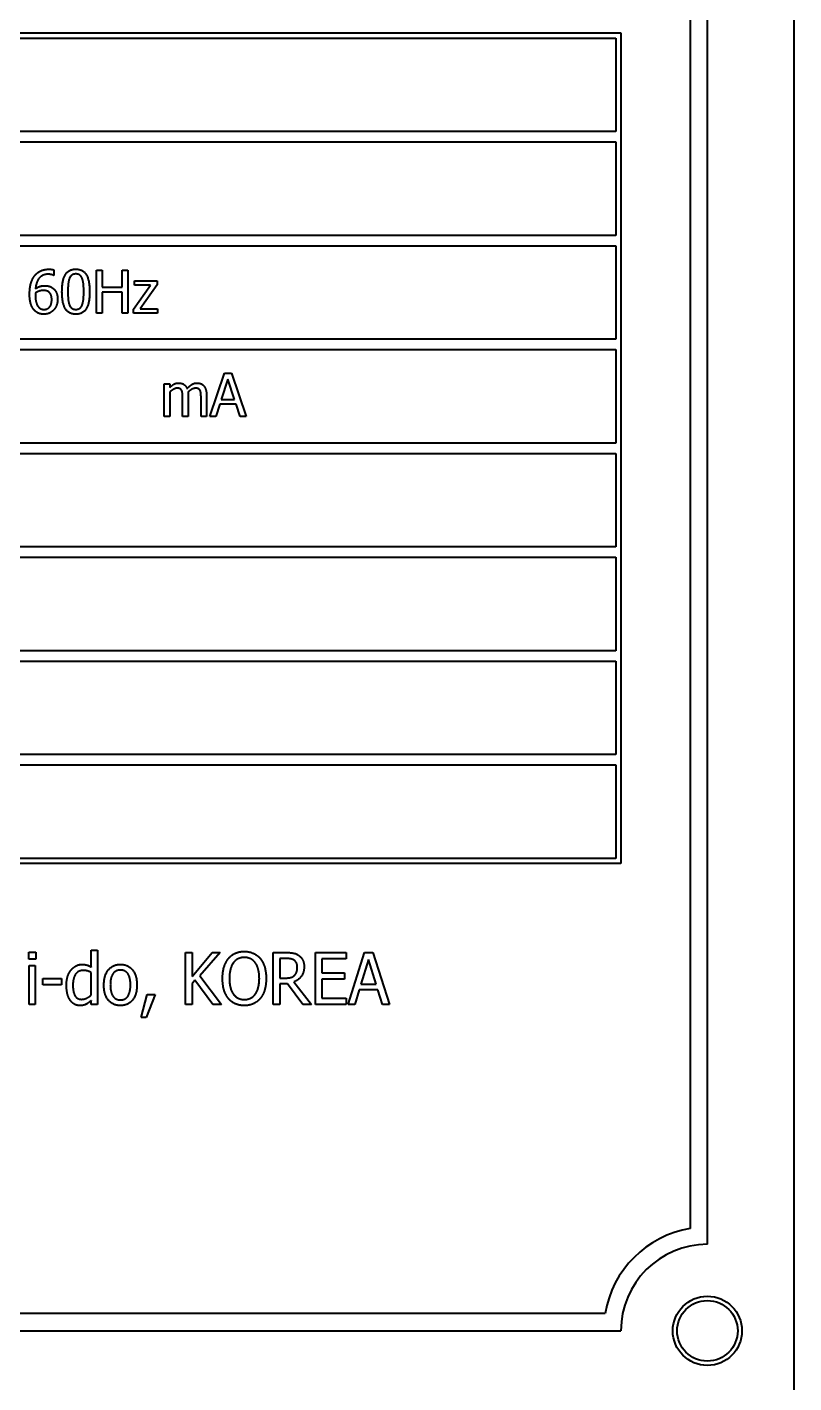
# Model space of a CAD drawing. Header units: millimetres. Extents: x 0 to 5945, y 0 to 4205.
# Drawn here: x 4609.8 to 4654.2, y 1280 to 1358.3 of the extents above; entities that cross this region are included whole.
import ezdxf

# ---------------------------------------------------------------- set-up
doc = ezdxf.new("R2010")
doc.units = ezdxf.units.MM
doc.header["$LTSCALE"] = 5
doc.layers.add('가시적인 것(ISO)', color=3, linetype='Continuous', lineweight=40)

msp = doc.modelspace()

# ---------------------------------------------------------------- linework, layer by layer
at = {"layer": '가시적인 것(ISO)'}
for p, q in [((4654.1704, 1397.9862), (4654.1704, 1277.9862)), ((4649.1704, 1287.9862), (4649.1704, 1387.9862)), ((4648.1704, 1387.0702), (4648.1704, 1288.9023)), ((4552.1704, 1357.9862), (4644.1704, 1357.9862)), ((4552.4704, 1357.6862), (4643.8704, 1357.6862)), ((4643.8704, 1357.6862), (4643.8704, 1352.2862)), ((4644.1704, 1357.9862), (4644.1704, 1309.9862)), ((4643.8704, 1352.2862), (4552.4704, 1352.2862)), ((4552.4704, 1351.6862), (4643.8704, 1351.6862)), ((4643.8704, 1351.6862), (4643.8704, 1346.2862)), ((4643.8704, 1346.2862), (4552.4704, 1346.2862)), ((4552.4704, 1345.6862), (4643.8704, 1345.6862)), ((4643.8704, 1345.6862), (4643.8704, 1340.2862)), ((4611.3928, 1343.9723), (4611.3787, 1343.9723)), ((4611.3928, 1344.2944), (4611.3928, 1343.9723)), ((4613.8523, 1341.7823), (4613.8523, 1344.2823)), ((4613.8523, 1344.2823), (4614.1846, 1344.2823)), ((4614.1846, 1344.2823), (4614.1846, 1343.3017)), ((4615.3353, 1343.3017), (4615.3353, 1344.2823)), ((4615.3353, 1344.2823), (4615.6676, 1344.2823)), ((4615.6676, 1344.2823), (4615.6676, 1341.7823)), ((4616.0444, 1343.399), (4616.0444, 1343.6583)), ((4616.0444, 1343.6583), (4617.3633, 1343.6583)), ((4617.3633, 1343.6583), (4617.3633, 1343.4334)), ((4614.1846, 1343.3017), (4615.3353, 1343.3017)), ((4615.3353, 1343.0059), (4614.1846, 1343.0059)), ((4614.1846, 1343.0059), (4614.1846, 1341.7823)), ((4615.3353, 1341.7823), (4615.3353, 1343.0059)), ((4616.0039, 1342.0173), (4616.9844, 1343.399)), ((4616.9844, 1343.399), (4616.0444, 1343.399)), ((4617.3633, 1343.4334), (4616.3787, 1342.0477)), ((4616.0039, 1341.7823), (4616.0039, 1342.0173)), ((4616.3787, 1342.0477), (4617.3815, 1342.0477)), ((4617.3815, 1342.0477), (4617.3815, 1341.7823)), ((4614.1846, 1341.7823), (4613.8523, 1341.7823)), ((4615.6676, 1341.7823), (4615.3353, 1341.7823)), ((4617.3815, 1341.7823), (4616.0039, 1341.7823)), ((4643.8704, 1340.2862), (4552.4704, 1340.2862)), ((4552.4704, 1339.6862), (4643.8704, 1339.6862)), ((4643.8704, 1339.6862), (4643.8704, 1334.2862)), ((4620.4143, 1335.8248), (4621.2571, 1338.3248)), ((4621.2571, 1338.3248), (4621.6663, 1338.3248)), ((4621.6663, 1338.3248), (4622.5091, 1335.8248)), ((4617.7725, 1335.8248), (4617.7725, 1337.7008)), ((4617.7725, 1337.7008), (4618.0885, 1337.7008)), ((4618.0885, 1337.7008), (4618.0885, 1337.4942)), ((4621.4536, 1337.9845), (4621.0687, 1336.8074)), ((4621.8406, 1336.8074), (4621.4536, 1337.9845)), ((4618.0885, 1337.2268), (4618.0885, 1335.8248)), ((4618.8361, 1335.8248), (4618.8361, 1336.9107)), ((4619.1522, 1337.0606), (4619.1522, 1335.8248)), ((4619.8997, 1335.8248), (4619.8997, 1336.9107)), ((4620.2158, 1337.0606), (4620.2158, 1335.8248)), ((4620.9775, 1336.5238), (4620.7506, 1335.8248)), ((4621.9317, 1336.5238), (4620.9775, 1336.5238)), ((4621.0687, 1336.8074), (4621.8406, 1336.8074)), ((4622.1586, 1335.8248), (4621.9317, 1336.5238)), ((4618.0885, 1335.8248), (4617.7725, 1335.8248)), ((4619.1522, 1335.8248), (4618.8361, 1335.8248)), ((4620.2158, 1335.8248), (4619.8997, 1335.8248)), ((4620.7506, 1335.8248), (4620.4143, 1335.8248)), ((4622.5091, 1335.8248), (4622.1586, 1335.8248)), ((4643.8704, 1334.2862), (4552.4704, 1334.2862)), ((4552.4704, 1333.6862), (4643.8704, 1333.6862)), ((4643.8704, 1333.6862), (4643.8704, 1328.2862)), ((4643.8704, 1328.2862), (4552.4704, 1328.2862)), ((4552.4704, 1327.6862), (4643.8704, 1327.6862)), ((4643.8704, 1327.6862), (4643.8704, 1322.2862)), ((4643.8704, 1322.2862), (4552.4704, 1322.2862)), ((4552.4704, 1321.6862), (4643.8704, 1321.6862)), ((4643.8704, 1321.6862), (4643.8704, 1316.2862)), ((4643.8704, 1316.2862), (4552.4704, 1316.2862)), ((4552.4704, 1315.6862), (4643.8704, 1315.6862)), ((4643.8704, 1315.6862), (4643.8704, 1310.2862)), ((4644.1704, 1309.9862), (4552.1704, 1309.9862)), ((4643.8704, 1310.2862), (4552.4704, 1310.2862)), ((4609.9378, 1304.4704), (4609.9378, 1304.8643)), ((4609.9378, 1304.8643), (4610.3462, 1304.8643)), ((4610.3462, 1304.4704), (4609.9378, 1304.4704)), ((4610.3462, 1304.8643), (4610.3462, 1304.4704)), ((4613.5553, 1304.0061), (4613.5553, 1304.9785)), ((4613.5553, 1304.9785), (4613.9151, 1304.9785)), ((4613.9151, 1304.9785), (4613.9151, 1301.8448)), ((4619.0035, 1301.8448), (4619.0035, 1304.8448)), ((4619.0035, 1304.8448), (4619.3827, 1304.8448)), ((4619.3827, 1303.464), (4620.5496, 1304.8448)), ((4619.3827, 1304.8448), (4619.3827, 1303.464)), ((4621.0116, 1304.8448), (4619.8325, 1303.5053)), ((4620.5496, 1304.8448), (4621.0116, 1304.8448)), ((4624.0772, 1304.8448), (4624.8114, 1304.8448)), ((4624.0772, 1301.8448), (4624.0772, 1304.8448)), ((4624.8308, 1304.4996), (4624.4565, 1304.4996)), ((4624.4565, 1304.4996), (4624.4565, 1303.3716)), ((4626.5083, 1301.8448), (4626.5083, 1304.8448)), ((4626.5083, 1304.8448), (4628.2903, 1304.8448)), ((4628.2903, 1304.4899), (4626.8876, 1304.4899)), ((4626.8876, 1304.4899), (4626.8876, 1303.6682)), ((4628.2903, 1304.8448), (4628.2903, 1304.4899)), ((4628.3973, 1301.8448), (4629.3576, 1304.8448)), ((4629.5813, 1304.4364), (4629.1437, 1303.0239)), ((4629.3576, 1304.8448), (4629.8268, 1304.8448)), ((4630.0213, 1303.0239), (4629.5813, 1304.4364)), ((4629.8268, 1304.8448), (4630.7871, 1301.8448)), ((4609.9597, 1301.8448), (4609.9597, 1304.0961)), ((4609.9597, 1304.0961), (4610.3195, 1304.0961)), ((4610.3195, 1304.0961), (4610.3195, 1301.8448)), ((4613.5553, 1302.3918), (4613.5553, 1303.6925)), ((4626.8876, 1303.6682), (4628.1955, 1303.6682)), ((4628.1955, 1303.6682), (4628.1955, 1303.3132)), ((4610.7595, 1302.9753), (4610.7595, 1303.34)), ((4610.7595, 1303.34), (4611.839, 1303.34)), ((4611.839, 1302.9753), (4610.7595, 1302.9753)), ((4611.839, 1303.34), (4611.839, 1302.9753)), ((4619.5505, 1303.2403), (4619.3827, 1303.0434)), ((4619.3827, 1303.0434), (4619.3827, 1301.8448)), ((4620.5885, 1301.8448), (4619.5505, 1303.2403)), ((4619.8325, 1303.5053), (4621.0796, 1301.8448)), ((4624.4565, 1303.3716), (4624.7895, 1303.3716)), ((4624.8892, 1303.0385), (4624.4565, 1303.0385)), ((4624.4565, 1303.0385), (4624.4565, 1301.8448)), ((4625.7911, 1301.8448), (4624.8892, 1303.0385)), ((4625.2684, 1303.1503), (4626.2822, 1301.8448)), ((4628.1955, 1303.3132), (4626.8876, 1303.3132)), ((4626.8876, 1303.3132), (4626.8876, 1302.1998)), ((4629.1437, 1303.0239), (4630.0213, 1303.0239)), ((4613.5553, 1301.8448), (4613.5553, 1302.0734)), ((4616.4435, 1301.0985), (4616.779, 1302.4186)), ((4617.2579, 1302.4186), (4616.7231, 1301.0985)), ((4616.779, 1302.4186), (4617.2579, 1302.4186)), ((4626.8876, 1302.1998), (4628.2903, 1302.1998)), ((4628.2903, 1302.1998), (4628.2903, 1301.8448)), ((4629.0391, 1302.6836), (4628.7814, 1301.8448)), ((4630.1283, 1302.6836), (4629.0391, 1302.6836)), ((4630.386, 1301.8448), (4630.1283, 1302.6836)), ((4610.3195, 1301.8448), (4609.9597, 1301.8448)), ((4613.9151, 1301.8448), (4613.5553, 1301.8448)), ((4619.3827, 1301.8448), (4619.0035, 1301.8448)), ((4621.0796, 1301.8448), (4620.5885, 1301.8448)), ((4624.4565, 1301.8448), (4624.0772, 1301.8448)), ((4626.2822, 1301.8448), (4625.7911, 1301.8448)), ((4628.2903, 1301.8448), (4626.5083, 1301.8448)), ((4628.7814, 1301.8448), (4628.3973, 1301.8448)), ((4630.7871, 1301.8448), (4630.386, 1301.8448)), ((4616.7231, 1301.0985), (4616.4435, 1301.0985)), ((4643.2543, 1283.9862), (4505.0865, 1283.9862)), ((4504.1704, 1282.9862), (4644.1704, 1282.9862))]:
    msp.add_line(p, q, dxfattribs=at)
for radius in [2, 1.75]:
    msp.add_circle((4649.1704, 1282.9862), radius, dxfattribs=at)
for radius, start, end in [(6, 99.594068, 170.405932), (5, 90, 180)]:
    msp.add_arc((4649.1704, 1282.9862), radius, start, end, dxfattribs=at)
for points in [[(4610.2624, 1343.9257), (4610.3981, 1344.1162), (4610.8276, 1344.3289), (4611.1092, 1344.3289)], [(4611.1092, 1344.3289), (4611.1923, 1344.3289), (4611.3381, 1344.3127), (4611.3928, 1344.2944)], [(4611.8629, 1343.0303), (4611.8629, 1343.7069), (4612.2539, 1344.3329), (4612.6631, 1344.3329)], [(4612.6631, 1344.3329), (4613.0744, 1344.3329), (4613.4613, 1343.6846), (4613.4613, 1343.0323)], [(4609.9889, 1342.8803), (4609.9889, 1343.2065), (4610.1226, 1343.7312), (4610.2624, 1343.9257)], [(4611.0646, 1344.0392), (4610.7526, 1344.0392), (4610.3697, 1343.6178), (4610.3333, 1343.2045)], [(4611.3787, 1343.9723), (4611.3321, 1343.9966), (4611.1619, 1344.0392), (4611.0646, 1344.0392)], [(4612.2903, 1343.792), (4612.2397, 1343.6644), (4612.2032, 1343.2754), (4612.2032, 1343.0303)], [(4612.6631, 1344.0554), (4612.5233, 1344.0554), (4612.343, 1343.9237), (4612.2903, 1343.792)], [(4613.0298, 1343.7961), (4612.9791, 1343.9237), (4612.8029, 1344.0554), (4612.6631, 1344.0554)], [(4613.121, 1343.0323), (4613.121, 1343.2896), (4613.0804, 1343.6684), (4613.0298, 1343.7961)], [(4610.2644, 1341.9565), (4610.1347, 1342.0922), (4609.9889, 1342.5481), (4609.9889, 1342.8803)], [(4610.3333, 1342.9634), (4610.3312, 1342.9269), (4610.3272, 1342.858), (4610.3272, 1342.8054)], [(4610.3272, 1342.8054), (4610.3272, 1342.5461), (4610.4285, 1342.228), (4610.5055, 1342.1449)], [(4610.3333, 1343.2045), (4610.4528, 1343.2875), (4610.704, 1343.3787), (4610.8539, 1343.3787)], [(4610.779, 1343.1012), (4610.6615, 1343.1012), (4610.4406, 1343.0303), (4610.3333, 1342.9634)], [(4611.0991, 1343.014), (4611.0322, 1343.0667), (4610.8661, 1343.1012), (4610.779, 1343.1012)], [(4610.8539, 1343.3787), (4610.9998, 1343.3787), (4611.2186, 1343.32), (4611.3381, 1343.2308)], [(4611.2693, 1342.5785), (4611.2693, 1342.7324), (4611.1882, 1342.9411), (4611.0991, 1343.014)], [(4611.3381, 1343.2308), (4611.4759, 1343.1275), (4611.6096, 1342.8074), (4611.6096, 1342.5926)], [(4612.6631, 1341.7296), (4612.2498, 1341.7296), (4611.8629, 1342.3718), (4611.8629, 1343.0303)], [(4612.2032, 1343.0303), (4612.2032, 1342.7669), (4612.2356, 1342.4144), (4612.2883, 1342.2766)], [(4613.4613, 1343.0323), (4613.4613, 1342.3597), (4613.0703, 1341.7296), (4612.6631, 1341.7296)], [(4613.0318, 1342.2705), (4613.0804, 1342.3941), (4613.121, 1342.775), (4613.121, 1343.0323)], [(4610.8154, 1341.7296), (4610.6473, 1341.7296), (4610.3697, 1341.8431), (4610.2644, 1341.9565)], [(4610.5055, 1342.1449), (4610.5764, 1342.0659), (4610.7304, 1342.0031), (4610.8175, 1342.0031)], [(4611.3746, 1341.9646), (4611.2632, 1341.8491), (4610.9836, 1341.7296), (4610.8154, 1341.7296)], [(4610.8175, 1342.0031), (4611.0201, 1342.0031), (4611.2693, 1342.2908), (4611.2693, 1342.5785)], [(4611.6096, 1342.5926), (4611.6096, 1342.4002), (4611.482, 1342.074), (4611.3746, 1341.9646)], [(4612.2883, 1342.2766), (4612.3369, 1342.1469), (4612.5172, 1342.0072), (4612.6631, 1342.0072)], [(4612.6631, 1342.0072), (4612.8009, 1342.0072), (4612.9812, 1342.1388), (4613.0318, 1342.2705)], [(4618.0885, 1337.4942), (4618.2121, 1337.6178), (4618.4552, 1337.7535), (4618.6011, 1337.7535)], [(4618.5201, 1337.4537), (4618.4188, 1337.4537), (4618.1939, 1337.326), (4618.0885, 1337.2268)], [(4618.7834, 1337.322), (4618.751, 1337.3888), (4618.6274, 1337.4537), (4618.5201, 1337.4537)], [(4618.6011, 1337.7535), (4618.7672, 1337.7535), (4619.0245, 1337.6016), (4619.0914, 1337.4294)], [(4618.8361, 1336.9107), (4618.8361, 1337.0404), (4618.8159, 1337.2612), (4618.7834, 1337.322)], [(4619.0914, 1337.4294), (4619.2352, 1337.5894), (4619.5067, 1337.7535), (4619.6647, 1337.7535)], [(4619.5837, 1337.4537), (4619.4864, 1337.4537), (4619.2636, 1337.3341), (4619.1461, 1337.2207)], [(4619.847, 1337.322), (4619.8146, 1337.3888), (4619.6911, 1337.4537), (4619.5837, 1337.4537)], [(4619.6647, 1337.7535), (4619.7863, 1337.7535), (4619.9848, 1337.6785), (4620.0577, 1337.5935)], [(4619.8997, 1336.9107), (4619.8997, 1337.0404), (4619.8795, 1337.2612), (4619.847, 1337.322)], [(4620.0577, 1337.5935), (4620.1327, 1337.5084), (4620.2158, 1337.2531), (4620.2158, 1337.0606)], [(4619.1461, 1337.2207), (4619.1481, 1337.1923), (4619.1522, 1337.1133), (4619.1522, 1337.0606)], [(4621.1428, 1303.3448), (4621.1428, 1303.7217), (4621.3203, 1304.2954), (4621.4856, 1304.502)], [(4621.4856, 1304.502), (4621.6509, 1304.7014), (4622.1153, 1304.908), (4622.4022, 1304.908)], [(4622.4046, 1304.5628), (4622.1979, 1304.5628), (4621.8892, 1304.4121), (4621.7701, 1304.2516)], [(4622.4022, 1304.908), (4622.6939, 1304.908), (4623.1607, 1304.6941), (4623.3211, 1304.502)], [(4623.0367, 1304.2516), (4622.9224, 1304.4072), (4622.6039, 1304.5628), (4622.4046, 1304.5628)], [(4623.3211, 1304.502), (4623.484, 1304.3027), (4623.6639, 1303.7192), (4623.6639, 1303.3448)], [(4624.8114, 1304.8448), (4625.0569, 1304.8448), (4625.3876, 1304.7889), (4625.5359, 1304.6868)], [(4625.2855, 1304.3975), (4625.2052, 1304.4534), (4624.9913, 1304.4996), (4624.8308, 1304.4996)], [(4625.4654, 1303.9988), (4625.4654, 1304.1301), (4625.3778, 1304.3319), (4625.2855, 1304.3975)], [(4625.5359, 1304.6868), (4625.6842, 1304.5847), (4625.8592, 1304.2662), (4625.8592, 1304.0304)], [(4612.121, 1302.9534), (4612.121, 1303.25), (4612.2668, 1303.6828), (4612.3957, 1303.8456)], [(4612.3957, 1303.8456), (4612.5124, 1303.9915), (4612.843, 1304.1593), (4613.0253, 1304.1593)], [(4613.0837, 1303.8116), (4612.8065, 1303.8116), (4612.4929, 1303.374), (4612.4929, 1302.9607)], [(4613.0253, 1304.1593), (4613.1858, 1304.1593), (4613.424, 1304.0839), (4613.5553, 1304.0061)], [(4613.5553, 1303.6925), (4613.4216, 1303.7606), (4613.2077, 1303.8116), (4613.0837, 1303.8116)], [(4614.2847, 1302.9704), (4614.2847, 1303.5345), (4614.8098, 1304.1593), (4615.2401, 1304.1593)], [(4615.2401, 1303.8335), (4614.9605, 1303.8335), (4614.6566, 1303.408), (4614.6566, 1302.9704)], [(4615.2401, 1304.1593), (4615.6728, 1304.1593), (4616.1931, 1303.5369), (4616.1931, 1302.9704)], [(4615.8211, 1302.9704), (4615.8211, 1303.408), (4615.5197, 1303.8335), (4615.2401, 1303.8335)], [(4621.7701, 1304.2516), (4621.6582, 1304.0985), (4621.5367, 1303.6366), (4621.5367, 1303.3448)], [(4623.2701, 1303.3448), (4623.2701, 1303.6414), (4623.1485, 1304.1009), (4623.0367, 1304.2516)], [(4625.8592, 1304.0304), (4625.8592, 1303.7022), (4625.5432, 1303.2573), (4625.2684, 1303.1503)], [(4625.3049, 1303.5272), (4625.3876, 1303.6098), (4625.4654, 1303.8432), (4625.4654, 1303.9988)], [(4612.3422, 1302.0831), (4612.2352, 1302.2314), (4612.121, 1302.669), (4612.121, 1302.9534)], [(4612.4929, 1302.9607), (4612.4929, 1302.562), (4612.7336, 1302.1414), (4613.001, 1302.1414)], [(4615.2401, 1301.7816), (4614.7952, 1301.7816), (4614.2847, 1302.421), (4614.2847, 1302.9704)], [(4614.6566, 1302.9704), (4614.6566, 1302.545), (4614.9605, 1302.1074), (4615.2401, 1302.1074)], [(4616.1931, 1302.9704), (4616.1931, 1302.4016), (4615.6728, 1301.7816), (4615.2401, 1301.7816)], [(4615.2401, 1302.1074), (4615.5172, 1302.1074), (4615.8211, 1302.5377), (4615.8211, 1302.9704)], [(4621.4832, 1302.1901), (4621.3179, 1302.3894), (4621.1428, 1302.9753), (4621.1428, 1303.3448)], [(4621.5367, 1303.3448), (4621.5367, 1302.7541), (4622.0083, 1302.1268), (4622.4046, 1302.1268)], [(4622.4046, 1302.1268), (4622.8009, 1302.1268), (4623.2701, 1302.7541), (4623.2701, 1303.3448)], [(4623.6639, 1303.3448), (4623.6639, 1302.9802), (4623.4889, 1302.3894), (4623.3211, 1302.1901)], [(4624.7895, 1303.3716), (4624.9524, 1303.3716), (4625.2125, 1303.4324), (4625.3049, 1303.5272)], [(4612.9159, 1301.7816), (4612.7409, 1301.7816), (4612.4443, 1301.9348), (4612.3422, 1302.0831)], [(4613.001, 1302.1414), (4613.142, 1302.1414), (4613.4289, 1302.2776), (4613.5553, 1302.3918)], [(4613.5553, 1302.0734), (4613.4702, 1302.0004), (4613.3487, 1301.9032), (4613.266, 1301.8619)], [(4622.4022, 1301.7816), (4622.1129, 1301.7816), (4621.6509, 1301.9883), (4621.4832, 1302.1901)], [(4623.3211, 1302.1901), (4623.1461, 1301.981), (4622.6817, 1301.7816), (4622.4022, 1301.7816)], [(4613.266, 1301.8619), (4613.1907, 1301.823), (4613.0253, 1301.7816), (4612.9159, 1301.7816)]]:
    msp.add_open_spline(points, degree=2, dxfattribs=at)

doc.saveas('drawing.dxf')
